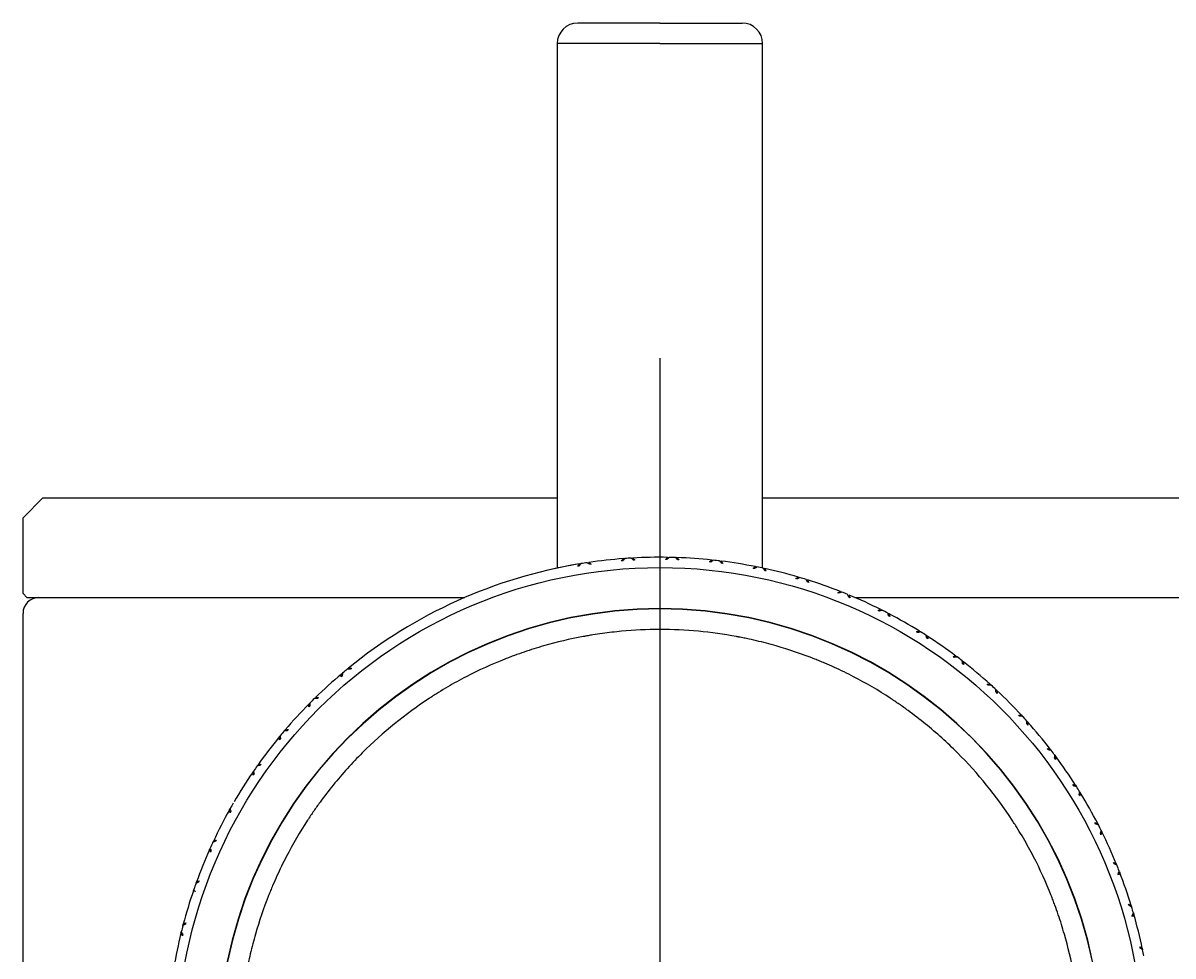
# Model space of a CAD drawing. Header units: millimetres. Extents: x 12827 to 13247, y 6457 to 7051.
# Drawn here: x 13125.41 to 13136.97, y 6592.73 to 6602.11 of the extents above; entities that cross this region are included whole.
import ezdxf

# ---------------------------------------------------------------- set-up
doc = ezdxf.new("R2010")
doc.units = ezdxf.units.MM
doc.header["$LTSCALE"] = 10
doc.linetypes.add('CENTER2', pattern=[1.125, 0.75, -0.125, 0.125, -0.125])
for name, color, linetype in [('CENTER', 1, 'CENTER2'), ('DWG', 7, 'Continuous'), ('W', 7, 'Continuous')]:
    doc.layers.add(name, color=color, linetype=linetype)

msp = doc.modelspace()

# ---------------------------------------------------------------- linework, layer by layer
at = {"layer": 'CENTER', "color": 1}
msp.add_line((13131.81028, 6598.73864), (13131.81028, 6584.82904), dxfattribs=at)
at = {"layer": 'DWG'}
for p, q in [((13125.41028, 6597.13485), (13125.61028, 6597.33485)), ((13125.61028, 6597.33485), (13130.77803, 6597.33485)), ((13132.84253, 6597.33485), (13153.21028, 6597.33485)), ((13125.41028, 6596.37485), (13125.41028, 6597.13485)), ((13125.45028, 6596.33485), (13125.41028, 6596.37485)), ((13125.45028, 6596.33485), (13129.85109, 6596.33485)), ((13133.76946, 6596.33485), (13153.37028, 6596.33485)), ((13125.41028, 6591.76384), (13125.41028, 6596.17485))]:
    msp.add_line(p, q, dxfattribs=at)
msp.add_arc((13125.57028, 6596.17485), 0.16, 90, 180, dxfattribs=at)
at = {"layer": 'W'}
for p, q in [((13131.81028, 6602.10634), (13130.98448, 6602.10634)), ((13131.81028, 6601.89989), (13130.77803, 6601.89989)), ((13130.77803, 6601.89989), (13130.77803, 6596.63)), ((13131.81028, 6601.89989), (13132.84253, 6601.89989)), ((13132.84253, 6596.63), (13132.84253, 6601.89989)), ((13131.0803, 6596.68457), (13131.09474, 6596.6867)), ((13131.44362, 6596.72506), (13131.45817, 6596.72611)), ((13131.52253, 6596.73028), (13131.5371, 6596.73111)), ((13131.88802, 6596.73803), (13131.90261, 6596.73778)), ((13131.96709, 6596.73616), (13131.98167, 6596.73568)), ((13132.3318, 6596.71112), (13132.34631, 6596.70956)), ((13132.41038, 6596.70217), (13132.42486, 6596.70038)), ((13131.00217, 6596.6723), (13131.01657, 6596.67466)), ((13132.77138, 6596.64453), (13132.78569, 6596.64168)), ((13132.84884, 6596.62857), (13132.8631, 6596.62549)), ((13133.20322, 6596.53881), (13133.21721, 6596.53469)), ((13133.62384, 6596.39481), (13133.63741, 6596.38945)), ((13134.02987, 6596.21368), (13134.0429, 6596.20713)), ((13134.10029, 6596.17769), (13134.11322, 6596.17092)), ((13134.41802, 6595.99688), (13134.43041, 6595.98919)), ((13134.48493, 6595.95473), (13134.4972, 6595.94683)), ((13134.78518, 6595.74617), (13134.79683, 6595.73739)), ((13134.84804, 6595.69818), (13134.85956, 6595.68922)), ((13128.60927, 6595.56585), (13128.62042, 6595.57526)), ((13128.67004, 6595.61646), (13128.68135, 6595.6257)), ((13135.12838, 6595.46355), (13135.1392, 6595.45376)), ((13135.18669, 6595.41012), (13135.19736, 6595.40016)), ((13128.28314, 6595.26369), (13128.2934, 6595.27406)), ((13135.44487, 6595.1513), (13135.45477, 6595.14059)), ((13135.49815, 6595.09286), (13135.50788, 6595.08199)), ((13128.03617, 6594.99416), (13128.04564, 6595.00526)), ((13127.98541, 6594.93351), (13127.9947, 6594.94476)), ((13135.73209, 6594.81194), (13135.74099, 6594.80038)), ((13135.77992, 6594.74896), (13135.78864, 6594.73726)), ((13127.76359, 6594.64293), (13127.77203, 6594.65484)), ((13127.71847, 6594.57798), (13127.72672, 6594.59001)), ((13135.98774, 6594.4482), (13135.99557, 6594.43589)), ((13136.02974, 6594.38119), (13136.03737, 6594.36875)), ((13127.48448, 6594.19994), (13127.49161, 6594.21267)), ((13136.20976, 6594.06301), (13136.21645, 6594.05005)), ((13136.24557, 6593.9925), (13136.25206, 6593.97943)), ((13127.28532, 6593.80245), (13127.29128, 6593.81577)), ((13127.31811, 6593.87442), (13127.32429, 6593.88764)), ((13136.39635, 6593.65947), (13136.40185, 6593.64596)), ((13136.4257, 6593.58604), (13136.43099, 6593.57243)), ((13127.1488, 6593.46333), (13127.15377, 6593.47705)), ((13127.12259, 6593.38871), (13127.12733, 6593.40251)), ((13136.54602, 6593.24083), (13136.55029, 6593.22688)), ((13136.56867, 6593.16506), (13136.57272, 6593.15104)), ((13127.01702, 6593.03871), (13127.02073, 6593.05283)), ((13126.9976, 6592.96205), (13127.00109, 6592.97621)), ((13136.65756, 6592.81046), (13136.66056, 6592.79618))]:
    msp.add_line(p, q, dxfattribs=at)
msp.add_circle((13131.81028, 6591.78384), 4.85158, dxfattribs=at)
for centre, radius, start, end in [((13130.98448, 6601.89989), 0.20645, 90, 180), ((13132.63608, 6601.89989), 0.20645, 0, 90), ((13131.81028, 6591.78384), 4.9548, 98.47215, 99.217829), ((13131.81028, 6591.78384), 4.9548, 94.243782, 98.303341), ((13131.81028, 6591.78384), 4.93416, 94.313705, 94.482514), ((13131.81028, 6591.78384), 4.9548, 93.329293, 94.074972), ((13131.81028, 6591.78384), 4.9548, 89.100924, 93.160484), ((13131.81028, 6591.78384), 4.93416, 92.921751, 93.09056), ((13131.81028, 6591.78384), 4.93416, 89.170848, 89.339657), ((13131.81028, 6591.78384), 4.9548, 88.186436, 88.932115), ((13131.81028, 6591.78384), 4.9548, 83.958067, 88.017626), ((13131.81028, 6591.78384), 4.93416, 87.778894, 87.947703), ((13131.81028, 6591.78384), 4.93416, 84.02799, 84.1968), ((13131.81028, 6591.78384), 4.9548, 83.043579, 83.789258), ((13131.81028, 6591.78384), 4.9548, 78.81521, 82.874769), ((13131.81028, 6591.78384), 4.9548, 99.386639, 129.160484), ((13131.81028, 6591.78384), 4.9548, 99.386639, 103.446198), ((13131.81028, 6591.78384), 4.93416, 99.456562, 99.625371), ((13131.81028, 6591.78384), 4.93416, 98.064608, 98.233418), ((13131.81028, 6591.78384), 4.93416, 82.636037, 82.804846), ((13131.81028, 6591.78384), 4.93416, 78.885133, 79.053943), ((13131.81028, 6591.78384), 4.9548, 77.900721, 78.646401), ((13131.81028, 6591.78384), 4.9548, 73.672353, 77.731912), ((13131.81028, 6591.78384), 4.93416, 77.49318, 77.661989), ((13131.81028, 6591.78384), 4.93416, 73.742276, 73.911085), ((13131.81028, 6591.78384), 4.9548, 72.757864, 73.503544), ((13131.81028, 6591.78384), 4.93416, 72.350323, 72.519132), ((13131.81028, 6591.78384), 4.9548, 68.529496, 72.589055), ((13131.81028, 6591.78384), 4.93416, 68.599419, 68.768228), ((13131.81028, 6591.78384), 4.9548, 67.615007, 68.360687), ((13131.81028, 6591.78384), 4.93416, 67.207465, 67.376275), ((13131.81028, 6591.78384), 4.9548, 63.386639, 67.446198), ((13131.81028, 6591.78384), 4.43867, 0, 180), ((13131.81028, 6591.78384), 4.43542, 0, 180), ((13131.81028, 6591.78384), 4.93416, 63.456562, 63.625371), ((13131.81028, 6591.78384), 4.9548, 62.47215, 63.217829), ((13131.81028, 6591.78384), 4.93416, 62.064608, 62.233418), ((13131.81028, 6591.78384), 4.9548, 58.243782, 62.303341), ((13131.81028, 6591.78384), 4.93416, 58.313705, 58.482514), ((13131.81028, 6591.78384), 4.9548, 57.329293, 58.074972), ((13131.81028, 6591.78384), 4.93416, 56.921751, 57.09056), ((13131.81028, 6591.78384), 4.9548, 53.100924, 57.160484), ((13131.81028, 6591.78384), 4.93416, 53.170848, 53.339657), ((13131.81028, 6591.78384), 4.9548, 52.186436, 52.932115), ((13131.81028, 6591.78384), 4.93416, 51.778894, 51.947703), ((13131.81028, 6591.78384), 4.9548, 47.958067, 52.017626), ((13131.81028, 6591.78384), 4.9548, 130.243782, 134.303341), ((13131.81028, 6591.78384), 4.93416, 130.313705, 130.482514), ((13131.81028, 6591.78384), 4.9548, 129.329293, 130.074972), ((13131.81028, 6591.78384), 4.93416, 128.921751, 129.09056), ((13131.81028, 6591.78384), 4.93416, 48.02799, 48.1968), ((13131.81028, 6591.78384), 4.9548, 47.043579, 47.789258), ((13131.81028, 6591.78384), 4.9548, 134.47215, 135.217829), ((13131.81028, 6591.78384), 4.93416, 134.064608, 134.233418), ((13131.81028, 6591.78384), 4.93416, 46.636037, 46.804846), ((13131.81028, 6591.78384), 4.9548, 42.81521, 46.874769), ((13131.81028, 6591.78384), 4.9548, 135.386639, 139.446198), ((13131.81028, 6591.78384), 4.93416, 135.456562, 135.625371), ((13131.81028, 6591.78384), 4.93416, 42.885133, 43.053943), ((13131.81028, 6591.78384), 4.9548, 41.900721, 42.646401), ((13131.81028, 6591.78384), 4.9548, 37.672353, 41.731912), ((13131.81028, 6591.78384), 4.9548, 139.615007, 140.360687), ((13131.81028, 6591.78384), 4.93416, 139.207465, 139.376275), ((13131.81028, 6591.78384), 4.93416, 41.49318, 41.661989), ((13131.81028, 6591.78384), 4.9548, 140.529496, 144.589055), ((13131.81028, 6591.78384), 4.93416, 140.599419, 140.768228), ((13131.81028, 6591.78384), 4.93416, 37.742276, 37.911085), ((13131.81028, 6591.78384), 4.9548, 36.757864, 37.503544), ((13131.81028, 6591.78384), 4.93416, 36.350323, 36.519132), ((13131.81028, 6591.78384), 4.9548, 32.529496, 36.589055), ((13131.81028, 6591.78384), 4.9548, 144.757864, 145.503544), ((13131.81028, 6591.78384), 4.93416, 144.350323, 144.519132), ((13131.81028, 6591.78384), 4.9548, 145.672353, 149.731912), ((13131.81028, 6591.78384), 4.93416, 145.742276, 145.911085), ((13131.81028, 6591.78384), 4.93416, 32.599419, 32.768228), ((13131.81028, 6591.78384), 4.9548, 31.615007, 32.360687), ((13131.81028, 6591.78384), 4.9548, 149.900721, 150.646401), ((13131.81028, 6591.78384), 4.93416, 31.207465, 31.376275), ((13131.81028, 6591.78384), 4.9548, 27.386639, 31.446198), ((13131.81028, 6591.78384), 4.9548, 150.81521, 154.874769), ((13131.81028, 6591.78384), 4.93416, 150.885133, 151.053943), ((13131.81028, 6591.78384), 4.93416, 27.456562, 27.625371), ((13131.81028, 6591.78384), 4.9548, 26.47215, 27.217829), ((13131.81028, 6591.78384), 4.93416, 26.064608, 26.233418), ((13131.81028, 6591.78384), 4.9548, 22.243782, 26.303341), ((13131.81028, 6591.78384), 4.9548, 155.958067, 160.017626), ((13131.81028, 6591.78384), 4.9548, 155.043579, 155.789258), ((13131.81028, 6591.78384), 4.93416, 154.636037, 154.804846), ((13131.81028, 6591.78384), 4.93416, 156.02799, 156.1968), ((13131.81028, 6591.78384), 4.93416, 22.313705, 22.482514), ((13131.81028, 6591.78384), 4.9548, 21.329293, 22.074972), ((13131.81028, 6591.78384), 4.9548, 17.100924, 21.160484), ((13131.81028, 6591.78384), 4.9548, 160.186436, 160.932115), ((13131.81028, 6591.78384), 4.93416, 159.778894, 159.947703), ((13131.81028, 6591.78384), 4.93416, 20.921751, 21.09056), ((13131.81028, 6591.78384), 4.9548, 161.100924, 165.160484), ((13131.81028, 6591.78384), 4.93416, 17.170848, 17.339657), ((13131.81028, 6591.78384), 4.9548, 16.186436, 16.932115), ((13131.81028, 6591.78384), 4.93416, 15.778894, 15.947703), ((13131.81028, 6591.78384), 4.9548, 11.958067, 16.017626), ((13131.81028, 6591.78384), 4.9548, 165.329293, 166.074972), ((13131.81028, 6591.78384), 4.93416, 164.921751, 165.09056), ((13131.81028, 6591.78384), 4.9548, 166.243782, 170.303341), ((13131.81028, 6591.78384), 4.93416, 166.313705, 166.482514), ((13131.81028, 6591.78384), 4.93416, 12.02799, 12.1968), ((13131.81028, 6591.78384), 4.9548, 11.043579, 11.789258)]:
    msp.add_arc(centre, radius, start, end, dxfattribs=at)
for points, knots in [([(13131.81028, 6602.10634), (13131.8628, 6602.10634), (13131.94019, 6602.10634), (13132.02803, 6602.10634), (13132.07134, 6602.10634), (13132.08978, 6602.10634), (13132.10203, 6602.10634), (13132.10777, 6602.10634), (13132.14016, 6602.10634), (13132.17809, 6602.10634), (13132.21459, 6602.10634), (13132.23862, 6602.10634), (13132.25025, 6602.10634), (13132.30863, 6602.10634), (13132.35173, 6602.10634), (13132.39118, 6602.10634), (13132.49524, 6602.10634), (13132.57387, 6602.10634), (13132.63608, 6602.10634)], [0, 0, 0, 0, 0.25157281, 0.37735921, 0.44025241, 0.47169901, 0.47169901, 0.50314561, 0.50314561, 0.62893202, 0.69182522, 0.69182522, 0.75471842, 0.75471842, 1, 1, 1, 1.64709993, 1.64709993, 1.64709993, 1.64709993]), ([(13131.10368, 6596.66714), (13131.09979, 6596.67006), (13131.0959, 6596.67297), (13131.08811, 6596.67878), (13131.0842, 6596.68168), (13131.08029, 6596.68457)], [0, 0, 0, 0, 0.49977652, 0.49977652, 1, 1, 1, 1]), ([(13131.09474, 6596.6867), (13131.09864, 6596.6838), (13131.10253, 6596.68088), (13131.11031, 6596.67505), (13131.11419, 6596.67213), (13131.11807, 6596.6692)], [0, 0, 0, 0, 0.50012349, 0.50012349, 1, 1, 1, 1]), ([(13131.42465, 6596.7029), (13131.4278, 6596.7066), (13131.43095, 6596.7103), (13131.43728, 6596.71768), (13131.44044, 6596.72137), (13131.44362, 6596.72506)], [0, 0, 0, 0, 0.49977652, 0.49977652, 1, 1, 1, 1]), ([(13131.45818, 6596.72612), (13131.45499, 6596.72244), (13131.45181, 6596.71876), (13131.44547, 6596.7114), (13131.4423, 6596.70771), (13131.43914, 6596.70402)], [0, 0, 0, 0, 0.50012349, 0.50012349, 1, 1, 1, 1]), ([(13131.54426, 6596.71082), (13131.54065, 6596.71407), (13131.53703, 6596.71732), (13131.52979, 6596.72381), (13131.52616, 6596.72705), (13131.52253, 6596.73028)], [0, 0, 0, 0, 0.49977652, 0.49977652, 1, 1, 1, 1]), ([(13131.5371, 6596.73111), (13131.54073, 6596.72786), (13131.54435, 6596.72461), (13131.55157, 6596.7181), (13131.55517, 6596.71485), (13131.55877, 6596.71158)], [0, 0, 0, 0, 0.50012349, 0.50012349, 1, 1, 1, 1]), ([(13131.86714, 6596.71767), (13131.87061, 6596.72107), (13131.87408, 6596.72447), (13131.88104, 6596.73126), (13131.88453, 6596.73465), (13131.88802, 6596.73803)], [0, 0, 0, 0, 0.49977652, 0.49977652, 1, 1, 1, 1]), ([(13131.90262, 6596.73778), (13131.89912, 6596.73441), (13131.89562, 6596.73103), (13131.88864, 6596.72426), (13131.88516, 6596.72087), (13131.88168, 6596.71748)], [0, 0, 0, 0, 0.50012349, 0.50012349, 1, 1, 1, 1]), ([(13131.98698, 6596.71483), (13131.98368, 6596.71839), (13131.98037, 6596.72195), (13131.97374, 6596.72906), (13131.97041, 6596.73261), (13131.96708, 6596.73616)], [0, 0, 0, 0, 0.49977652, 0.49977652, 1, 1, 1, 1]), ([(13131.98167, 6596.73568), (13131.98499, 6596.73212), (13131.9883, 6596.72856), (13131.99491, 6596.72143), (13131.99821, 6596.71786), (13132.0015, 6596.71429)], [0, 0, 0, 0, 0.50012349, 0.50012349, 1, 1, 1, 1]), ([(13132.30918, 6596.69271), (13132.31294, 6596.69579), (13132.3167, 6596.69886), (13132.32424, 6596.705), (13132.32802, 6596.70806), (13132.3318, 6596.71112)], [0, 0, 0, 0, 0.49977652, 0.49977652, 1, 1, 1, 1]), ([(13132.34632, 6596.70956), (13132.34252, 6596.70651), (13132.33874, 6596.70346), (13132.33118, 6596.69735), (13132.32741, 6596.69429), (13132.32364, 6596.69122)], [0, 0, 0, 0, 0.50012349, 0.50012349, 1, 1, 1, 1]), ([(13132.42828, 6596.67914), (13132.42531, 6596.68299), (13132.42233, 6596.68683), (13132.41636, 6596.6945), (13132.41337, 6596.69834), (13132.41037, 6596.70217)], [0, 0, 0, 0, 0.49977652, 0.49977652, 1, 1, 1, 1]), ([(13132.42486, 6596.70038), (13132.42785, 6596.69654), (13132.43083, 6596.6927), (13132.43677, 6596.685), (13132.43974, 6596.68115), (13132.4427, 6596.6773)], [0, 0, 0, 0, 0.50012349, 0.50012349, 1, 1, 1, 1]), ([(13130.98526, 6596.64853), (13130.98806, 6596.6525), (13130.99087, 6596.65646), (13130.99651, 6596.66438), (13130.99934, 6596.66834), (13131.00217, 6596.6723)], [0, 0, 0, 0, 0.49977652, 0.49977652, 1, 1, 1, 1]), ([(13131.01658, 6596.67466), (13131.01373, 6596.67071), (13131.01089, 6596.66676), (13131.00523, 6596.65886), (13131.00241, 6596.6549), (13130.9996, 6596.65094)], [0, 0, 0, 0, 0.50012349, 0.50012349, 1, 1, 1, 1]), ([(13132.7472, 6596.62823), (13132.75122, 6596.63096), (13132.75524, 6596.63368), (13132.7633, 6596.63911), (13132.76734, 6596.64183), (13132.77138, 6596.64453)], [0, 0, 0, 0, 0.49977652, 0.49977652, 1, 1, 1, 1]), ([(13132.7857, 6596.64168), (13132.78165, 6596.63899), (13132.7776, 6596.63629), (13132.76953, 6596.63087), (13132.76549, 6596.62816), (13132.76147, 6596.62545)], [0, 0, 0, 0, 0.50012349, 0.50012349, 1, 1, 1, 1]), ([(13132.8646, 6596.60404), (13132.86199, 6596.60813), (13132.85937, 6596.61222), (13132.85411, 6596.6204), (13132.85148, 6596.62449), (13132.84883, 6596.62858)], [0, 0, 0, 0, 0.49977652, 0.49977652, 1, 1, 1, 1]), ([(13132.8631, 6596.62549), (13132.86573, 6596.6214), (13132.86836, 6596.61731), (13132.87359, 6596.60911), (13132.8762, 6596.60501), (13132.8788, 6596.60091)], [0, 0, 0, 0, 0.50012349, 0.50012349, 1, 1, 1, 1]), ([(13133.17767, 6596.52474), (13133.18192, 6596.5271), (13133.18617, 6596.52945), (13133.19469, 6596.53414), (13133.19895, 6596.53648), (13133.20322, 6596.53881)], [0, 0, 0, 0, 0.49977652, 0.49977652, 1, 1, 1, 1]), ([(13133.21722, 6596.53469), (13133.21295, 6596.53237), (13133.20868, 6596.53004), (13133.20015, 6596.52537), (13133.19589, 6596.52304), (13133.19164, 6596.52069)], [0, 0, 0, 0, 0.50012349, 0.50012349, 1, 1, 1, 1]), ([(13133.29243, 6596.49012), (13133.2902, 6596.49444), (13133.28796, 6596.49875), (13133.28346, 6596.50736), (13133.2812, 6596.51167), (13133.27893, 6596.51598)], [0, 0, 0, 0, 0.49977652, 0.49977652, 1, 1, 1, 1]), ([(13133.29287, 6596.51163), (13133.29512, 6596.50732), (13133.29737, 6596.503), (13133.30184, 6596.49437), (13133.30407, 6596.49006), (13133.30629, 6596.48574)], [0, 0, 0, 0, 0.50012349, 0.50012349, 1, 1, 1, 1]), ([(13133.59714, 6596.38308), (13133.60158, 6596.38505), (13133.60603, 6596.38701), (13133.61493, 6596.39092), (13133.61938, 6596.39287), (13133.62384, 6596.39481)], [0, 0, 0, 0, 0.49977652, 0.49977652, 1, 1, 1, 1]), ([(13133.63742, 6596.38945), (13133.63296, 6596.38752), (13133.62849, 6596.38558), (13133.61958, 6596.3817), (13133.61513, 6596.37975), (13133.61068, 6596.3778)], [0, 0, 0, 0, 0.50012349, 0.50012349, 1, 1, 1, 1]), ([(13133.70834, 6596.33832), (13133.7065, 6596.34281), (13133.70465, 6596.34731), (13133.70094, 6596.35629), (13133.69908, 6596.36079), (13133.6972, 6596.36528)], [0, 0, 0, 0, 0.49977652, 0.49977652, 1, 1, 1, 1]), ([(13133.71069, 6596.3597), (13133.71255, 6596.3552), (13133.7144, 6596.3507), (13133.71809, 6596.34171), (13133.71992, 6596.33721), (13133.72175, 6596.33271)], [0, 0, 0, 0, 0.50012349, 0.50012349, 1, 1, 1, 1]), ([(13134.00222, 6596.20439), (13134.00682, 6596.20595), (13134.01142, 6596.20751), (13134.02064, 6596.2106), (13134.02525, 6596.21215), (13134.02987, 6596.21368)], [0, 0, 0, 0, 0.49977652, 0.49977652, 1, 1, 1, 1]), ([(13134.04291, 6596.20712), (13134.03829, 6596.2056), (13134.03367, 6596.20407), (13134.02445, 6596.201), (13134.01984, 6596.19946), (13134.01523, 6596.19792)], [0, 0, 0, 0, 0.50012349, 0.50012349, 1, 1, 1, 1]), ([(13134.10896, 6596.14984), (13134.10753, 6596.15449), (13134.10609, 6596.15913), (13134.1032, 6596.16841), (13134.10175, 6596.17305), (13134.10029, 6596.17769)], [0, 0, 0, 0, 0.49977652, 0.49977652, 1, 1, 1, 1]), ([(13134.11322, 6596.17092), (13134.11467, 6596.16628), (13134.11611, 6596.16164), (13134.11897, 6596.15234), (13134.12039, 6596.1477), (13134.12181, 6596.14305)], [0, 0, 0, 0, 0.50012349, 0.50012349, 1, 1, 1, 1]), ([(13136.03925, 6591.78384), (13136.03925, 6591.91319), (13136.03042, 6592.10639), (13136.00468, 6592.33036), (13135.98795, 6592.44198), (13135.97862, 6592.4977), (13135.97372, 6592.52554), (13135.97156, 6592.53746), (13135.97012, 6592.54541), (13135.96943, 6592.54915), (13135.94371, 6592.68819), (13135.89671, 6592.8877), (13135.82511, 6593.11569), (13135.78511, 6593.2285), (13135.76407, 6593.2846), (13135.75483, 6593.30858), (13135.74862, 6593.32455), (13135.74562, 6593.3322), (13135.68974, 6593.47335), (13135.60125, 6593.66767), (13135.48119, 6593.88571), (13135.41695, 6593.99257), (13135.38852, 6594.0379), (13135.36937, 6594.06802), (13135.35989, 6594.08271), (13135.1902, 6594.34228), (13135.007, 6594.56779), (13134.69742, 6594.87738), (13134.53551, 6595.02344), (13134.33412, 6595.17855), (13134.23031, 6595.25229), (13134.18515, 6595.28307), (13134.15489, 6595.30341), (13134.13936, 6595.3137), (13134.00483, 6595.40166), (13133.82046, 6595.50935), (13133.59662, 6595.61822), (13133.48251, 6595.66845), (13133.42491, 6595.69252), (13133.4001, 6595.70261), (13133.38354, 6595.70929), (13133.37491, 6595.71274), (13133.23945, 6595.76637), (13133.04545, 6595.83251), (13132.81424, 6595.89295), (13132.69742, 6595.91898), (13132.63871, 6595.93094), (13132.60928, 6595.93667), (13132.59665, 6595.93906), (13132.58822, 6595.94065), (13132.58377, 6595.94148), (13132.32552, 6595.98928), (13132.06887, 6596.01281), (13131.68098, 6596.01282), (13131.48782, 6596.004), (13131.26383, 6595.97826), (13131.15218, 6595.96152), (13131.09644, 6595.95219), (13131.06859, 6595.94728), (13131.05666, 6595.94513), (13131.04871, 6595.94368), (13131.04497, 6595.943), (13130.90593, 6595.91727), (13130.70642, 6595.87027), (13130.47843, 6595.79867), (13130.36562, 6595.75868), (13130.30952, 6595.73764), (13130.28554, 6595.72839), (13130.26957, 6595.72218), (13130.26192, 6595.71918), (13130.12077, 6595.66331), (13129.92645, 6595.57481), (13129.70841, 6595.45475), (13129.60155, 6595.39051), (13129.55622, 6595.36208), (13129.5261, 6595.34293), (13129.51141, 6595.33346), (13129.25184, 6595.16376), (13129.02633, 6594.98056), (13128.71674, 6594.67099), (13128.57068, 6594.50907), (13128.41557, 6594.30768), (13128.34183, 6594.20387), (13128.31105, 6594.15871), (13128.29071, 6594.12846), (13128.28042, 6594.11293), (13128.19246, 6593.9784), (13128.08477, 6593.79402), (13127.9759, 6593.57018), (13127.92567, 6593.45607), (13127.9016, 6593.39847), (13127.89151, 6593.37367), (13127.88483, 6593.35711), (13127.88138, 6593.34847), (13127.82775, 6593.21302), (13127.7616, 6593.01901), (13127.70117, 6592.78781), (13127.67514, 6592.67099), (13127.66317, 6592.61227), (13127.65745, 6592.58284), (13127.65505, 6592.57021), (13127.65347, 6592.56179), (13127.65264, 6592.55733), (13127.60485, 6592.29912), (13127.58131, 6592.04262), (13127.5813, 6591.78384)], [0, 0, 0, 0, 0.03125, 0.046875, 0.0546875, 0.05859375, 0.06054688, 0.06152344, 0.06152344, 0.0625, 0.0625, 0.09375, 0.109375, 0.1171875, 0.12109375, 0.12304688, 0.12304688, 0.125, 0.125, 0.15625, 0.171875, 0.1796875, 0.18359375, 0.18359375, 0.1875, 0.1875, 0.25, 0.25, 0.28125, 0.296875, 0.3046875, 0.30859375, 0.30859375, 0.3125, 0.3125, 0.34375, 0.359375, 0.3671875, 0.37109375, 0.37304688, 0.37304688, 0.375, 0.375, 0.40625, 0.421875, 0.4296875, 0.43359375, 0.43554688, 0.43652344, 0.43652344, 0.4375, 0.4375, 0.5, 0.5, 0.53125, 0.546875, 0.5546875, 0.55859375, 0.56054688, 0.56152344, 0.56152344, 0.5625, 0.5625, 0.59375, 0.609375, 0.6171875, 0.62109375, 0.62304688, 0.62304688, 0.625, 0.625, 0.65625, 0.671875, 0.6796875, 0.68359375, 0.68359375, 0.6875, 0.6875, 0.75, 0.75, 0.78125, 0.796875, 0.8046875, 0.80859375, 0.80859375, 0.8125, 0.8125, 0.84375, 0.859375, 0.8671875, 0.87109375, 0.87304688, 0.87304688, 0.875, 0.875, 0.90625, 0.921875, 0.9296875, 0.93359375, 0.93554688, 0.93652344, 0.93652344, 0.9375, 0.9375, 1, 1, 1, 1]), ([(13134.38965, 6595.99011), (13134.39437, 6595.99126), (13134.39909, 6595.99239), (13134.40855, 6595.99465), (13134.41328, 6595.99577), (13134.41802, 6595.99688)], [0, 0, 0, 0, 0.49977652, 0.49977652, 1, 1, 1, 1]), ([(13134.43042, 6595.98918), (13134.42568, 6595.98808), (13134.42095, 6595.98697), (13134.41148, 6595.98475), (13134.40676, 6595.98362), (13134.40203, 6595.9825)], [0, 0, 0, 0, 0.50012349, 0.50012349, 1, 1, 1, 1]), ([(13134.49107, 6595.92621), (13134.49006, 6595.93097), (13134.48904, 6595.93572), (13134.487, 6595.94522), (13134.48597, 6595.94997), (13134.48493, 6595.95473)], [0, 0, 0, 0, 0.49977652, 0.49977652, 1, 1, 1, 1]), ([(13134.4972, 6595.94683), (13134.49823, 6595.94207), (13134.49925, 6595.93732), (13134.50126, 6595.92781), (13134.50227, 6595.92305), (13134.50326, 6595.9183)], [0, 0, 0, 0, 0.50012349, 0.50012349, 1, 1, 1, 1]), ([(13134.75631, 6595.74197), (13134.76112, 6595.74268), (13134.76592, 6595.74339), (13134.77554, 6595.74479), (13134.78036, 6595.74548), (13134.78518, 6595.74617)], [0, 0, 0, 0, 0.49977652, 0.49977652, 1, 1, 1, 1]), ([(13134.79684, 6595.73739), (13134.79202, 6595.73671), (13134.7872, 6595.73604), (13134.77758, 6595.73466), (13134.77277, 6595.73397), (13134.76796, 6595.73327)], [0, 0, 0, 0, 0.50012349, 0.50012349, 1, 1, 1, 1]), ([(13134.85159, 6595.66923), (13134.85102, 6595.67406), (13134.85043, 6595.67888), (13134.84925, 6595.68853), (13134.84864, 6595.69336), (13134.84804, 6595.69818)], [0, 0, 0, 0, 0.49977652, 0.49977652, 1, 1, 1, 1]), ([(13134.85956, 6595.68922), (13134.86015, 6595.68439), (13134.86074, 6595.67956), (13134.86189, 6595.66991), (13134.86246, 6595.66508), (13134.86303, 6595.66026)], [0, 0, 0, 0, 0.50012349, 0.50012349, 1, 1, 1, 1]), ([(13128.60695, 6595.53678), (13128.60732, 6595.54162), (13128.6077, 6595.54647), (13128.60847, 6595.55616), (13128.60887, 6595.56101), (13128.60927, 6595.56585)], [0, 0, 0, 0, 0.49977652, 0.49977652, 1, 1, 1, 1]), ([(13128.62043, 6595.57527), (13128.62001, 6595.57042), (13128.6196, 6595.56558), (13128.6188, 6595.55589), (13128.6184, 6595.55104), (13128.61802, 6595.5462)], [0, 0, 0, 0, 0.50012349, 0.50012349, 1, 1, 1, 1]), ([(13128.69906, 6595.61349), (13128.69423, 6595.614), (13128.68939, 6595.6145), (13128.67972, 6595.61549), (13128.67488, 6595.61598), (13128.67004, 6595.61646)], [0, 0, 0, 0, 0.49977652, 0.49977652, 1, 1, 1, 1]), ([(13128.68135, 6595.6257), (13128.68619, 6595.6252), (13128.69102, 6595.6247), (13128.70069, 6595.62368), (13128.70552, 6595.62316), (13128.71035, 6595.62264)], [0, 0, 0, 0, 0.50012349, 0.50012349, 1, 1, 1, 1]), ([(13135.09926, 6595.46195), (13135.10411, 6595.46223), (13135.10896, 6595.46251), (13135.11866, 6595.46304), (13135.12352, 6595.4633), (13135.12838, 6595.46355)], [0, 0, 0, 0, 0.49977652, 0.49977652, 1, 1, 1, 1]), ([(13135.13921, 6595.45376), (13135.13435, 6595.45352), (13135.12949, 6595.45328), (13135.11978, 6595.45277), (13135.11493, 6595.45251), (13135.11008, 6595.45225)], [0, 0, 0, 0, 0.50012349, 0.50012349, 1, 1, 1, 1]), ([(13128.36829, 6595.31918), (13128.36344, 6595.31926), (13128.35858, 6595.31933), (13128.34886, 6595.31945), (13128.34399, 6595.3195), (13128.33913, 6595.31954)], [0, 0, 0, 0, 0.49977652, 0.49977652, 1, 1, 1, 1]), ([(13128.34956, 6595.32975), (13128.35443, 6595.3297), (13128.35929, 6595.32963), (13128.36901, 6595.32948), (13128.37387, 6595.3294), (13128.37873, 6595.32931)], [0, 0, 0, 0, 0.50012349, 0.50012349, 1, 1, 1, 1]), ([(13135.18763, 6595.38097), (13135.18749, 6595.38583), (13135.18734, 6595.39068), (13135.18702, 6595.4004), (13135.18686, 6595.40526), (13135.18669, 6595.41012)], [0, 0, 0, 0, 0.49977652, 0.49977652, 1, 1, 1, 1]), ([(13135.19736, 6595.40016), (13135.19751, 6595.3953), (13135.19767, 6595.39044), (13135.19795, 6595.38072), (13135.19809, 6595.37586), (13135.19822, 6595.37101)], [0, 0, 0, 0, 0.50012349, 0.50012349, 1, 1, 1, 1]), ([(13128.28343, 6595.23453), (13128.28337, 6595.23938), (13128.28331, 6595.24424), (13128.28322, 6595.25396), (13128.28317, 6595.25883), (13128.28314, 6595.26369)], [0, 0, 0, 0, 0.49977652, 0.49977652, 1, 1, 1, 1]), ([(13128.29341, 6595.27407), (13128.29343, 6595.26921), (13128.29345, 6595.26434), (13128.29352, 6595.25462), (13128.29356, 6595.24976), (13128.29361, 6595.2449)], [0, 0, 0, 0, 0.50012349, 0.50012349, 1, 1, 1, 1]), ([(13135.41572, 6595.15232), (13135.42057, 6595.15217), (13135.42543, 6595.15201), (13135.43515, 6595.15167), (13135.44001, 6595.15149), (13135.44487, 6595.1513)], [0, 0, 0, 0, 0.49977652, 0.49977652, 1, 1, 1, 1]), ([(13135.45477, 6595.14058), (13135.44991, 6595.14078), (13135.44505, 6595.14097), (13135.43534, 6595.14134), (13135.43048, 6595.14152), (13135.42563, 6595.14169)], [0, 0, 0, 0, 0.50012349, 0.50012349, 1, 1, 1, 1]), ([(13135.49648, 6595.06375), (13135.49678, 6595.0686), (13135.49706, 6595.07344), (13135.49762, 6595.08315), (13135.49789, 6595.08801), (13135.49815, 6595.09287)], [0, 0, 0, 0, 0.49977652, 0.49977652, 1, 1, 1, 1]), ([(13135.50788, 6595.08199), (13135.50761, 6595.07713), (13135.50732, 6595.07227), (13135.50674, 6595.06257), (13135.50644, 6595.05772), (13135.50613, 6595.05287)], [0, 0, 0, 0, 0.50012349, 0.50012349, 1, 1, 1, 1]), ([(13128.06524, 6594.99641), (13128.0604, 6594.99605), (13128.05556, 6594.99569), (13128.04586, 6594.99493), (13128.04102, 6594.99455), (13128.03617, 6594.99416)], [0, 0, 0, 0, 0.49977652, 0.49977652, 1, 1, 1, 1]), ([(13128.04564, 6595.00526), (13128.05049, 6595.00564), (13128.05534, 6595.00601), (13128.06503, 6595.00673), (13128.06988, 6595.00709), (13128.07473, 6595.00743)], [0, 0, 0, 0, 0.50012349, 0.50012349, 1, 1, 1, 1]), ([(13127.98831, 6594.90449), (13127.98781, 6594.90932), (13127.98732, 6594.91416), (13127.98635, 6594.92383), (13127.98588, 6594.92867), (13127.98541, 6594.93351)], [0, 0, 0, 0, 0.49977652, 0.49977652, 1, 1, 1, 1]), ([(13127.99471, 6594.94477), (13127.99516, 6594.93993), (13127.99562, 6594.93509), (13127.99656, 6594.92541), (13127.99704, 6594.92057), (13127.99752, 6594.91574)], [0, 0, 0, 0, 0.50012349, 0.50012349, 1, 1, 1, 1]), ([(13135.70315, 6594.81557), (13135.70798, 6594.81498), (13135.7128, 6594.81439), (13135.72244, 6594.81318), (13135.72727, 6594.81256), (13135.73209, 6594.81194)], [0, 0, 0, 0, 0.49977652, 0.49977652, 1, 1, 1, 1]), ([(13135.741, 6594.80038), (13135.73618, 6594.80101), (13135.73135, 6594.80164), (13135.72171, 6594.80288), (13135.71689, 6594.80349), (13135.71207, 6594.80409)], [0, 0, 0, 0, 0.50012349, 0.50012349, 1, 1, 1, 1]), ([(13135.77565, 6594.72011), (13135.77638, 6594.72492), (13135.7771, 6594.72972), (13135.77852, 6594.73934), (13135.77923, 6594.74415), (13135.77992, 6594.74897)], [0, 0, 0, 0, 0.49977652, 0.49977652, 1, 1, 1, 1]), ([(13135.78864, 6594.73726), (13135.78793, 6594.73245), (13135.78721, 6594.72764), (13135.78576, 6594.71802), (13135.78503, 6594.71322), (13135.78429, 6594.70842)], [0, 0, 0, 0, 0.50012349, 0.50012349, 1, 1, 1, 1]), ([(13127.79235, 6594.64778), (13127.78756, 6594.64699), (13127.78277, 6594.64618), (13127.77318, 6594.64457), (13127.76838, 6594.64375), (13127.76359, 6594.64293)], [0, 0, 0, 0, 0.49977652, 0.49977652, 1, 1, 1, 1]), ([(13127.77203, 6594.65484), (13127.77683, 6594.65565), (13127.78162, 6594.65645), (13127.79121, 6594.65804), (13127.79601, 6594.65882), (13127.8008, 6594.6596)], [0, 0, 0, 0, 0.50012349, 0.50012349, 1, 1, 1, 1]), ([(13127.72396, 6594.54933), (13127.72303, 6594.5541), (13127.72211, 6594.55887), (13127.72028, 6594.56842), (13127.71937, 6594.57319), (13127.71847, 6594.57798)], [0, 0, 0, 0, 0.49977652, 0.49977652, 1, 1, 1, 1]), ([(13127.72672, 6594.59002), (13127.72761, 6594.58524), (13127.7285, 6594.58046), (13127.73031, 6594.5709), (13127.73121, 6594.56613), (13127.73213, 6594.56136)], [0, 0, 0, 0, 0.50012349, 0.50012349, 1, 1, 1, 1]), ([(13135.95924, 6594.45441), (13135.96399, 6594.45339), (13135.96874, 6594.45237), (13135.97824, 6594.4503), (13135.98299, 6594.44926), (13135.98774, 6594.4482)], [0, 0, 0, 0, 0.49977652, 0.49977652, 1, 1, 1, 1]), ([(13135.99557, 6594.43589), (13135.99083, 6594.43695), (13135.98608, 6594.43801), (13135.97659, 6594.4401), (13135.97184, 6594.44114), (13135.96709, 6594.44218)], [0, 0, 0, 0, 0.50012349, 0.50012349, 1, 1, 1, 1]), ([(13136.02289, 6594.35284), (13136.02405, 6594.35756), (13136.02519, 6594.36228), (13136.02747, 6594.37173), (13136.02861, 6594.37646), (13136.02973, 6594.38119)], [0, 0, 0, 0, 0.49977652, 0.49977652, 1, 1, 1, 1]), ([(13136.03737, 6594.36875), (13136.03623, 6594.36402), (13136.03508, 6594.3593), (13136.03277, 6594.34985), (13136.03161, 6594.34513), (13136.03044, 6594.34042)], [0, 0, 0, 0, 0.50012349, 0.50012349, 1, 1, 1, 1]), ([(13127.49252, 6594.1719), (13127.49116, 6594.17657), (13127.48982, 6594.18124), (13127.48714, 6594.19058), (13127.48581, 6594.19526), (13127.48448, 6594.19994)], [0, 0, 0, 0, 0.49977652, 0.49977652, 1, 1, 1, 1]), ([(13127.49162, 6594.21268), (13127.49293, 6594.20799), (13127.49425, 6594.20331), (13127.4969, 6594.19396), (13127.49823, 6594.18928), (13127.49957, 6594.18461)], [0, 0, 0, 0, 0.50012349, 0.50012349, 1, 1, 1, 1]), ([(13136.18193, 6594.07175), (13136.18657, 6594.07031), (13136.19121, 6594.06886), (13136.20048, 6594.06595), (13136.20512, 6594.06449), (13136.20976, 6594.06301)], [0, 0, 0, 0, 0.49977652, 0.49977652, 1, 1, 1, 1]), ([(13136.21645, 6594.05004), (13136.21182, 6594.05153), (13136.20719, 6594.05301), (13136.19792, 6594.05595), (13136.19329, 6594.05741), (13136.18865, 6594.05886)], [0, 0, 0, 0, 0.50012349, 0.50012349, 1, 1, 1, 1]), ([(13136.23622, 6593.96488), (13136.23779, 6593.96948), (13136.23936, 6593.97408), (13136.24247, 6593.98328), (13136.24403, 6593.98789), (13136.24557, 6593.99251)], [0, 0, 0, 0, 0.49977652, 0.49977652, 1, 1, 1, 1]), ([(13136.25206, 6593.97943), (13136.2505, 6593.97482), (13136.24894, 6593.97022), (13136.24579, 6593.96102), (13136.24421, 6593.95642), (13136.24262, 6593.95183)], [0, 0, 0, 0, 0.50012349, 0.50012349, 1, 1, 1, 1]), ([(13127.29584, 6593.77525), (13127.29407, 6593.77977), (13127.29231, 6593.7843), (13127.28881, 6593.79337), (13127.28706, 6593.79791), (13127.28532, 6593.80245)], [0, 0, 0, 0, 0.49977652, 0.49977652, 1, 1, 1, 1]), ([(13127.29129, 6593.81578), (13127.29301, 6593.81123), (13127.29474, 6593.80668), (13127.29822, 6593.79761), (13127.29997, 6593.79307), (13127.30172, 6593.78854)], [0, 0, 0, 0, 0.50012349, 0.50012349, 1, 1, 1, 1]), ([(13127.34554, 6593.88433), (13127.34097, 6593.88269), (13127.3364, 6593.88105), (13127.32725, 6593.87774), (13127.32268, 6593.87608), (13127.31811, 6593.87441)], [0, 0, 0, 0, 0.49977652, 0.49977652, 1, 1, 1, 1]), ([(13127.32429, 6593.88764), (13127.32887, 6593.88929), (13127.33344, 6593.89094), (13127.34259, 6593.89422), (13127.34717, 6593.89585), (13127.35175, 6593.89747)], [0, 0, 0, 0, 0.50012349, 0.50012349, 1, 1, 1, 1]), ([(13136.36942, 6593.67067), (13136.37391, 6593.66882), (13136.3784, 6593.66696), (13136.38737, 6593.66323), (13136.39186, 6593.66135), (13136.39635, 6593.65947)], [0, 0, 0, 0, 0.49977652, 0.49977652, 1, 1, 1, 1]), ([(13136.40186, 6593.64595), (13136.39738, 6593.64785), (13136.39289, 6593.64973), (13136.38393, 6593.65349), (13136.37944, 6593.65536), (13136.37496, 6593.65723)], [0, 0, 0, 0, 0.50012349, 0.50012349, 1, 1, 1, 1]), ([(13136.41391, 6593.55936), (13136.41589, 6593.5638), (13136.41786, 6593.56824), (13136.42179, 6593.57713), (13136.42375, 6593.58158), (13136.4257, 6593.58604)], [0, 0, 0, 0, 0.49977652, 0.49977652, 1, 1, 1, 1]), ([(13136.43099, 6593.57243), (13136.42902, 6593.56798), (13136.42705, 6593.56354), (13136.42309, 6593.55466), (13136.42111, 6593.55022), (13136.41912, 6593.54579)], [0, 0, 0, 0, 0.50012349, 0.50012349, 1, 1, 1, 1]), ([(13127.17523, 6593.47565), (13127.17082, 6593.47361), (13127.16642, 6593.47157), (13127.15761, 6593.46746), (13127.1532, 6593.46539), (13127.1488, 6593.46332)], [0, 0, 0, 0, 0.49977652, 0.49977652, 1, 1, 1, 1]), ([(13127.15377, 6593.47705), (13127.15817, 6593.47911), (13127.16258, 6593.48116), (13127.17141, 6593.48524), (13127.17582, 6593.48728), (13127.18024, 6593.4893)], [0, 0, 0, 0, 0.50012349, 0.50012349, 1, 1, 1, 1]), ([(13127.12734, 6593.40252), (13127.12946, 6593.39814), (13127.1316, 6593.39377), (13127.13588, 6593.38504), (13127.13802, 6593.38068), (13127.14017, 6593.37633)], [0, 0, 0, 0, 0.50012349, 0.50012349, 1, 1, 1, 1]), ([(13136.5202, 6593.2544), (13136.52451, 6593.25215), (13136.52881, 6593.2499), (13136.53742, 6593.24537), (13136.54172, 6593.24311), (13136.54602, 6593.24083)], [0, 0, 0, 0, 0.49977652, 0.49977652, 1, 1, 1, 1]), ([(13136.55029, 6593.22687), (13136.546, 6593.22916), (13136.5417, 6593.23144), (13136.53311, 6593.23599), (13136.52881, 6593.23825), (13136.52451, 6593.24051)], [0, 0, 0, 0, 0.50012349, 0.50012349, 1, 1, 1, 1]), ([(13136.55453, 6593.13955), (13136.5569, 6593.14379), (13136.55926, 6593.14804), (13136.56397, 6593.15654), (13136.56632, 6593.1608), (13136.56867, 6593.16506)], [0, 0, 0, 0, 0.49977652, 0.49977652, 1, 1, 1, 1]), ([(13136.57272, 6593.15104), (13136.57036, 6593.14678), (13136.568, 6593.14253), (13136.56326, 6593.13404), (13136.56089, 6593.1298), (13136.5585, 6593.12557)], [0, 0, 0, 0, 0.50012349, 0.50012349, 1, 1, 1, 1]), ([(13127.04224, 6593.05336), (13127.03803, 6593.05093), (13127.03382, 6593.0485), (13127.02542, 6593.04362), (13127.02122, 6593.04117), (13127.01702, 6593.03871)], [0, 0, 0, 0, 0.49977652, 0.49977652, 1, 1, 1, 1]), ([(13127.02073, 6593.05283), (13127.02494, 6593.05527), (13127.02915, 6593.05771), (13127.03757, 6593.06257), (13127.04178, 6593.06499), (13127.046, 6593.0674)], [0, 0, 0, 0, 0.50012349, 0.50012349, 1, 1, 1, 1]), ([(13127.01281, 6592.93716), (13127.01026, 6592.9413), (13127.00772, 6592.94544), (13127.00265, 6592.95374), (13127.00012, 6592.95789), (13126.9976, 6592.96205)], [0, 0, 0, 0, 0.49977652, 0.49977652, 1, 1, 1, 1]), ([(13127.00109, 6592.97622), (13127.0036, 6592.97206), (13127.00612, 6592.9679), (13127.01116, 6592.95959), (13127.01369, 6592.95544), (13127.01622, 6592.95129)], [0, 0, 0, 0, 0.50012349, 0.50012349, 1, 1, 1, 1]), ([(13136.63306, 6592.82628), (13136.63715, 6592.82366), (13136.64123, 6592.82103), (13136.6494, 6592.81575), (13136.65348, 6592.81311), (13136.65756, 6592.81046)], [0, 0, 0, 0, 0.49977652, 0.49977652, 1, 1, 1, 1]), ([(13136.66056, 6592.79617), (13136.65649, 6592.79883), (13136.65242, 6592.80149), (13136.64427, 6592.80679), (13136.64019, 6592.80943), (13136.63611, 6592.81207)], [0, 0, 0, 0, 0.50012349, 0.50012349, 1, 1, 1, 1])]:
    msp.add_open_spline(points, degree=3, knots=knots, dxfattribs=at)

doc.saveas('drawing.dxf')
